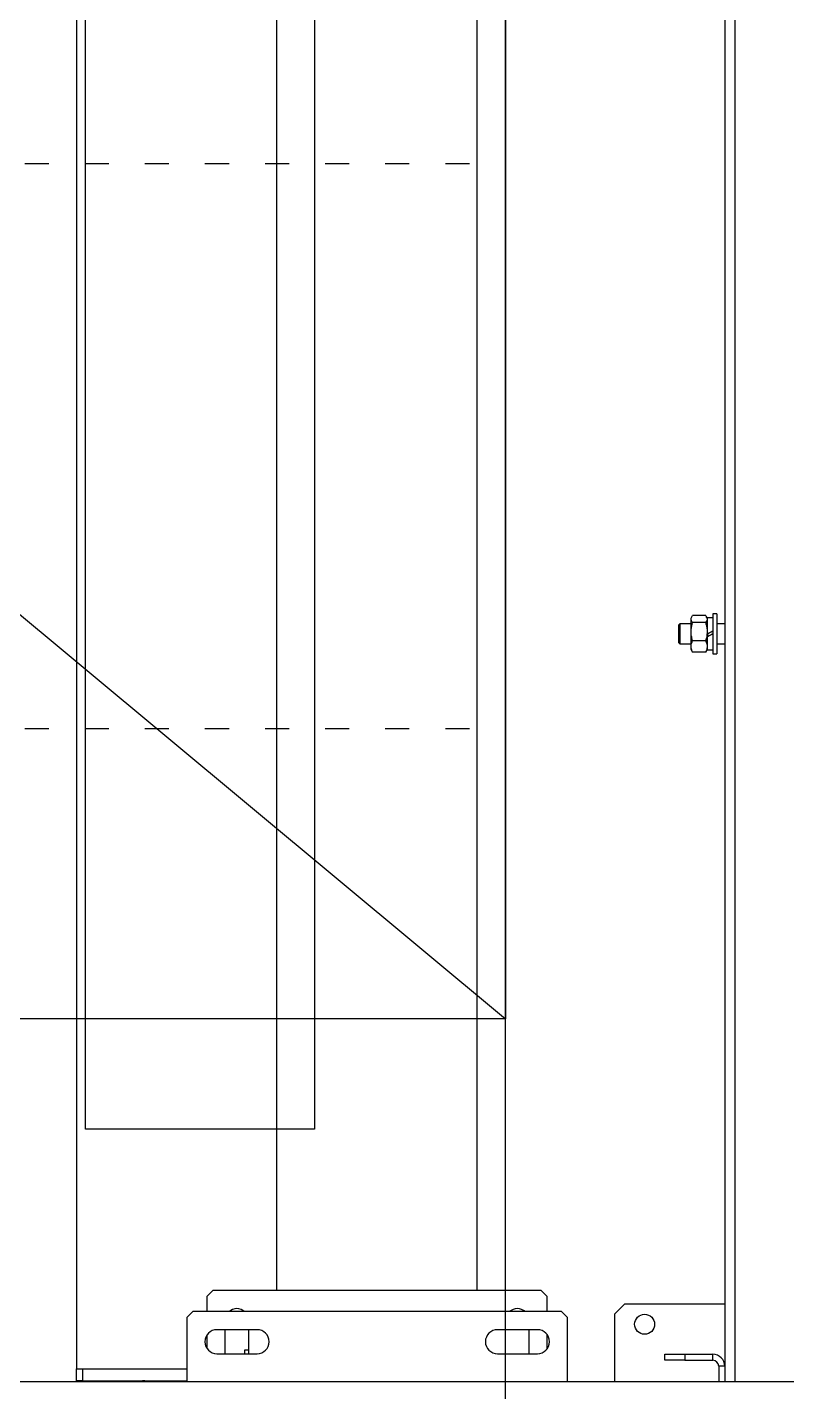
# Model space of a CAD drawing. Header units: millimetres. Extents: x 6622 to 532820, y 3370 to 359312.
# Drawn here: x 462261 to 462640, y 310934 to 311616 of the extents above; entities that cross this region are included whole.
import ezdxf

# ---------------------------------------------------------------- set-up
doc = ezdxf.new("R2010")
doc.units = ezdxf.units.MM
doc.linetypes.add('ACAD_ISO03W100', pattern=[30, 12, -18])

# ---------------------------------------------------------------- blocks, each defined once
blk = doc.blocks.new('A$C6F3A12F4')
at = {"color": 2, "linetype": 'Continuous', "lineweight": 25}
for p, q in [((3685.7, 3475), (3685.7, 225)), ((2861.2, 1314.5), (3685.7, 1314.5)), ((2861.2, 1309.5), (3678, 1309.5)), ((3307, 1309.5), (3307, 1305.5)), ((3317, 1305.5), (3317, 1309.5)), ((3647, 1309.5), (3647, 1259.5)), ((3678, 1309.5), (3678, 1306.5)), ((3678, 1309.5), (3685.7, 1309.5)), ((3302, 1305.5), (3302, 1303.5)), ((3302, 1305.5), (3322, 1305.5)), ((3302, 1303.5), (3322, 1303.5)), ((3303.95, 1303.5), (3303.95, 1300.9)), ((3320.05, 1300.9), (3320.05, 1303.5)), ((3322, 1303.5), (3322, 1305.5)), ((3675, 1303.5), (3672, 1303.5)), ((3672, 1289.5), (3672, 1303.5)), ((3675, 1289.5), (3675, 1303.5)), ((3678, 1306.5), (3685.7, 1306.5)), ((3302.84, 1299.97), (3302.84, 1293.43)), ((3304.37, 1300.9), (3303.31, 1300.28)), ((3312, 1300.9), (3303.95, 1300.9)), ((3306.37, 1299.97), (3306.37, 1293.43)), ((3312, 1300.9), (3313.5, 1300.9)), ((3320.05, 1300.9), (3313.5, 1300.9)), ((3315.53, 1299.97), (3315.53, 1293.43)), ((3320.66, 1300.3), (3319.63, 1300.9)), ((3321.16, 1299.97), (3321.16, 1293.43)), ((3303.31, 1293.12), (3304.37, 1292.5)), ((3304.37, 1292.5), (3314.91, 1292.5)), ((3307, 1292.5), (3307, 1287)), ((3314.91, 1292.5), (3319.63, 1292.5)), ((3317, 1287), (3317, 1292.5)), ((3319.63, 1292.5), (3320.66, 1293.1)), ((3672, 1289.5), (3675, 1289.5)), ((3672, 1279.5), (3672, 1289.5)), ((3675, 1289.5), (3675, 1279.5)), ((3307, 1287), (3307.5, 1286.5)), ((3307, 1287), (3317, 1287)), ((3316.5, 1286.5), (3307.5, 1286.5)), ((3316.5, 1286.5), (3317, 1287)), ((3675, 1279.5), (3672, 1279.5)), ((3647, 1259.5), (3652, 1254.5)), ((3652, 1254.5), (3685.7, 1254.5)), ((3653.7, 1231), (3650.7, 1228)), ((3650.7, 1228), (3650.7, 1044)), ((3685.7, 1231), (3653.7, 1231)), ((3643.2, 1220.91), (3640.2, 1217.91)), ((3650.7, 1220.91), (3643.2, 1220.91)), ((3669.15, 1220.91), (3662.25, 1220.91)), ((3640.2, 1217.91), (3640.2, 1053.91)), ((3659.7, 1216), (3659.7, 1196)), ((3671.7, 1196), (3671.7, 1216)), ((3671.7, 1211.91), (3659.7, 1211.91)), ((3659.7, 1199.91), (3671.7, 1199.91)), ((3640.2, 1185.91), (2630.2, 1185.91)), ((3640.2, 1085.91), (2630.2, 1085.91)), ((3659.7, 1076), (3659.7, 1056)), ((3671.7, 1071.91), (3659.7, 1071.91)), ((3669.7, 1069.91), (3669.7, 1071.91)), ((3671.7, 1056), (3671.7, 1076)), ((3671.7, 1069.91), (3669.7, 1069.91)), ((3659.7, 1059.91), (3671.7, 1059.91)), ((3640.2, 1053.91), (3643.2, 1050.91)), ((3643.2, 1050.91), (3650.7, 1050.91)), ((3662.53, 1050.91), (3668.87, 1050.91)), ((3650.7, 1044), (3653.7, 1041)), ((3653.7, 1041), (3685.7, 1041)), ((3679.2, 988.91), (3679.2, 1041)), ((3679.2, 985.91), (3679.2, 1041)), ((3685.2, 988.91), (3685.2, 1041)), ((3679.2, 988.91), (3685.2, 988.91)), ((3685.2, 988.91), (3685.2, 985.91)), ((2515.72, 985.91), (3679.2, 985.91)), ((3685.2, 985.91), (3679.2, 985.91))]:
    blk.add_line(p, q, dxfattribs=at)
at = {"color": 2, "linetype": 'Continuous', "lineweight": 25, "flags": 128}
for points in [[(3312, 1300.9), (3311.5, 1301.77), (3311, 1302.64), (3310.5, 1303.5)], [(3312, 1303.5), (3312.5, 1302.63), (3313, 1301.76), (3313.5, 1300.9)]]:
    blk.add_lwpolyline(points, dxfattribs=at)
at = {"color": 2, "linetype": 'Continuous', "lineweight": 25}
blk.add_circle((3657, 1269.5), 5, dxfattribs=at)
for centre, radius, start, end in [((3678, 1303.5), 6, 90, 180), ((3678, 1303.5), 3, 90, 180), ((3665.7, 1216), 6, 0, 180), ((3655.2, 1205.91), 6, 138.59038, 221.40962), ((3665.7, 1196), 6, 180, 0), ((3665.7, 1076), 6, 0, 180), ((3655.2, 1065.91), 6, 138.59038, 221.40962), ((3665.7, 1056), 6, 180, 0), ((3690.2, 1020), 5, 180, 205.84193)]:
    blk.add_arc(centre, radius, start, end, dxfattribs=at)
for points, knots in [([(3302.84, 1299.97), (3303.27, 1300.24), (3303.98, 1300.7), (3305.02, 1300.7), (3305.77, 1300.39), (3306.22, 1300.08), (3306.37, 1299.97)], [0, 0, 0, 0, 0.363588, 0.612785, 0.868701, 1, 1, 1, 1]), ([(3306.37, 1299.97), (3307.16, 1300.18), (3308.77, 1300.59), (3311.15, 1300.75), (3313.43, 1300.52), (3314.82, 1300.15), (3315.53, 1299.97)], [0, 0, 0, 0, 0.26459, 0.534945, 0.765327, 1, 1, 1, 1]), ([(3315.53, 1299.97), (3316.02, 1300.18), (3317, 1300.59), (3318.47, 1300.75), (3319.87, 1300.52), (3320.72, 1300.15), (3321.16, 1299.97)], [0, 0, 0, 0, 0.26461, 0.534953, 0.765343, 1, 1, 1, 1]), ([(3321.16, 1299.97), (3321.01, 1300.09), (3320.84, 1300.22), (3320.67, 1300.29), (3320.66, 1300.3)], [0, 0, 0, 0, 0.908538, 1, 1, 1, 1]), ([(3306.37, 1293.43), (3306.22, 1293.32), (3305.78, 1293.01), (3305.03, 1292.7), (3303.98, 1292.7), (3303.27, 1293.16), (3302.84, 1293.43)], [0, 0, 0, 0, 0.131298, 0.380797, 0.636411, 1, 1, 1, 1]), ([(3315.53, 1293.43), (3314.73, 1293.22), (3313.13, 1292.81), (3310.74, 1292.65), (3308.47, 1292.88), (3307.07, 1293.25), (3306.37, 1293.43)], [0, 0, 0, 0, 0.264614, 0.534944, 0.765352, 1, 1, 1, 1]), ([(3321.16, 1293.43), (3320.67, 1293.22), (3319.68, 1292.81), (3318.22, 1292.65), (3316.82, 1292.88), (3315.96, 1293.25), (3315.53, 1293.43)], [0, 0, 0, 0, 0.264609, 0.534953, 0.765343, 1, 1, 1, 1]), ([(3320.66, 1293.1), (3320.67, 1293.11), (3320.84, 1293.18), (3321.01, 1293.31), (3321.16, 1293.43)], [0, 0, 0, 0, 0.0914197, 1, 1, 1, 1])]:
    blk.add_open_spline(points, degree=3, knots=knots, dxfattribs=at)
blk = doc.blocks.new('A$C2A5E29B8')
at = {"color": 3}
for p, q in [((990.37, 0), (990.37, 5125.97)), ((1104.65, 5125.97), (1104.65, 0)), ((1104.65, 0), (990.37, 0))]:
    blk.add_line(p, q, dxfattribs=at)
at = {"color": 5}
for p, q in [((0, 1055.09), (1200, 55.09)), ((1200, 1055.09), (1200, 55.09)), ((1200, 55.09), (0, 55.09))]:
    blk.add_line(p, q, dxfattribs=at)
at = {"color": 5, "linetype": 'ACAD_ISO03W100'}
for p, q in [((0, 482.54), (1200, 482.54)), ((0, 200.19), (1200, 200.19))]:
    blk.add_line(p, q, dxfattribs=at)

msp = doc.modelspace()

# ---------------------------------------------------------------- linework, layer by layer
at = {"color": 4}
msp.add_line((462500, 310739.998), (462500, 313994.675), dxfattribs=at)

# ---------------------------------------------------------------- block references
at = {"color": 3}
msp.add_blockref('A$C2A5E29B8', (461300, 311065.654), dxfattribs=at)
at = {"color": 0, "rotation": 270}
msp.add_blockref('A$C6F3A12F4', (461300, 314625.198), dxfattribs=at)

doc.saveas('drawing.dxf')
